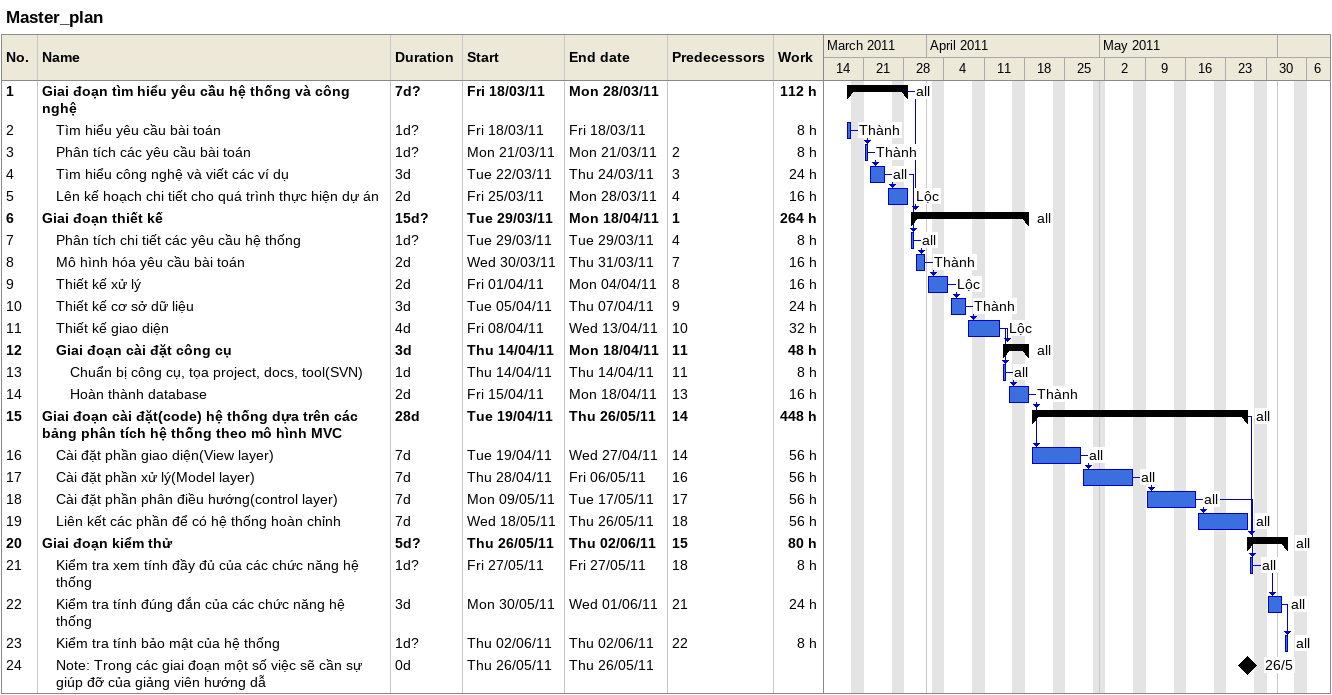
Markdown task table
Master_plan

| ID | Level | Task | Duration | Start | Finish | Predecessors | Resources | Work (h) |
|---|---|---|---|---|---|---|---|---|
| 1 | 1 | **Giai đoạn tìm hiểu yêu cầu hệ thống và công nghệ** | 7d? | 2011-03-18 | 2011-03-28 |  | all | 112 |
| 2 | 2 | Tìm hiểu yêu cầu bài toán | 1d? | 2011-03-18 | 2011-03-18 |  | Thành | 8 |
| 3 | 2 | Phân tích các yêu cầu bài toán | 1d? | 2011-03-21 | 2011-03-21 | 2 | Thành | 8 |
| 4 | 2 | Tìm hiểu công nghệ và viết các ví dụ | 3d | 2011-03-22 | 2011-03-24 | 3 | all | 24 |
| 5 | 2 | Lên kế hoạch chi tiết cho quá trình thực hiện dự án | 2d | 2011-03-25 | 2011-03-28 | 4 | Lộc | 16 |
| 6 | 1 | **Giai đoạn thiết kế** | 15d? | 2011-03-29 | 2011-04-18 | 1 | all | 264 |
| 7 | 2 | Phân tích chi tiết các yêu cầu hệ thống | 1d? | 2011-03-29 | 2011-03-29 | 4 | all | 8 |
| 8 | 2 | Mô hình hóa yêu cầu bài toán | 2d | 2011-03-30 | 2011-03-31 | 7 | Thành | 16 |
| 9 | 2 | Thiết kế xử lý | 2d | 2011-04-01 | 2011-04-04 | 8 | Lộc | 16 |
| 10 | 2 | Thiết kế cơ sở dữ liệu | 3d | 2011-04-05 | 2011-04-07 | 9 | Thành | 24 |
| 11 | 2 | Thiết kế giao diện | 4d | 2011-04-08 | 2011-04-13 | 10 | Lộc | 32 |
| 12 | 2 | **Giai đoạn cài đặt công cụ** | 3d | 2011-04-14 | 2011-04-18 | 11 | all | 48 |
| 13 | 3 | Chuẩn bị công cụ, tọa project, docs, tool(SVN) | 1d | 2011-04-14 | 2011-04-14 | 11 | all | 8 |
| 14 | 3 | Hoàn thành database | 2d | 2011-04-15 | 2011-04-18 | 13 | Thành | 16 |
| 15 | 1 | **Giai đoạn cài đặt(code) hệ thống dựa trên các bảng phân tích hệ thống theo mô hình MVC** | 28d | 2011-04-19 | 2011-05-26 | 14 | all | 448 |
| 16 | 2 | Cài đặt phần giao diện(View layer) | 7d | 2011-04-19 | 2011-04-27 | 14 | all | 56 |
| 17 | 2 | Cài đặt phần xử lý(Model layer) | 7d | 2011-04-28 | 2011-05-06 | 16 | all | 56 |
| 18 | 2 | Cài đặt phần phân điều hướng(control layer) | 7d | 2011-05-09 | 2011-05-17 | 17 | all | 56 |
| 19 | 2 | Liên kết các phần để có hệ thống hoàn chỉnh | 7d | 2011-05-18 | 2011-05-26 | 18 | all | 56 |
| 20 | 1 | **Giai đoạn kiểm thử** | 5d? | 2011-05-26 | 2011-06-02 | 15 | all | 80 |
| 21 | 2 | Kiểm tra xem tính đầy đủ của các chức năng hệ thống | 1d? | 2011-05-27 | 2011-05-27 | 18 | all | 8 |
| 22 | 2 | Kiểm tra tính đúng đắn của các chức năng hệ thống | 3d | 2011-05-30 | 2011-06-01 | 21 | all | 24 |
| 23 | 2 | Kiểm tra tính bảo mật của hệ thống | 1d? | 2011-06-02 | 2011-06-02 | 22 | all | 8 |
| 24 | 2 | Note: Trong các giai đoạn một số việc sẽ cần sự giúp đỡ của giảng viên hướng dẫ | 0d | 2011-05-26 | 2011-05-26 |  |  |  |
